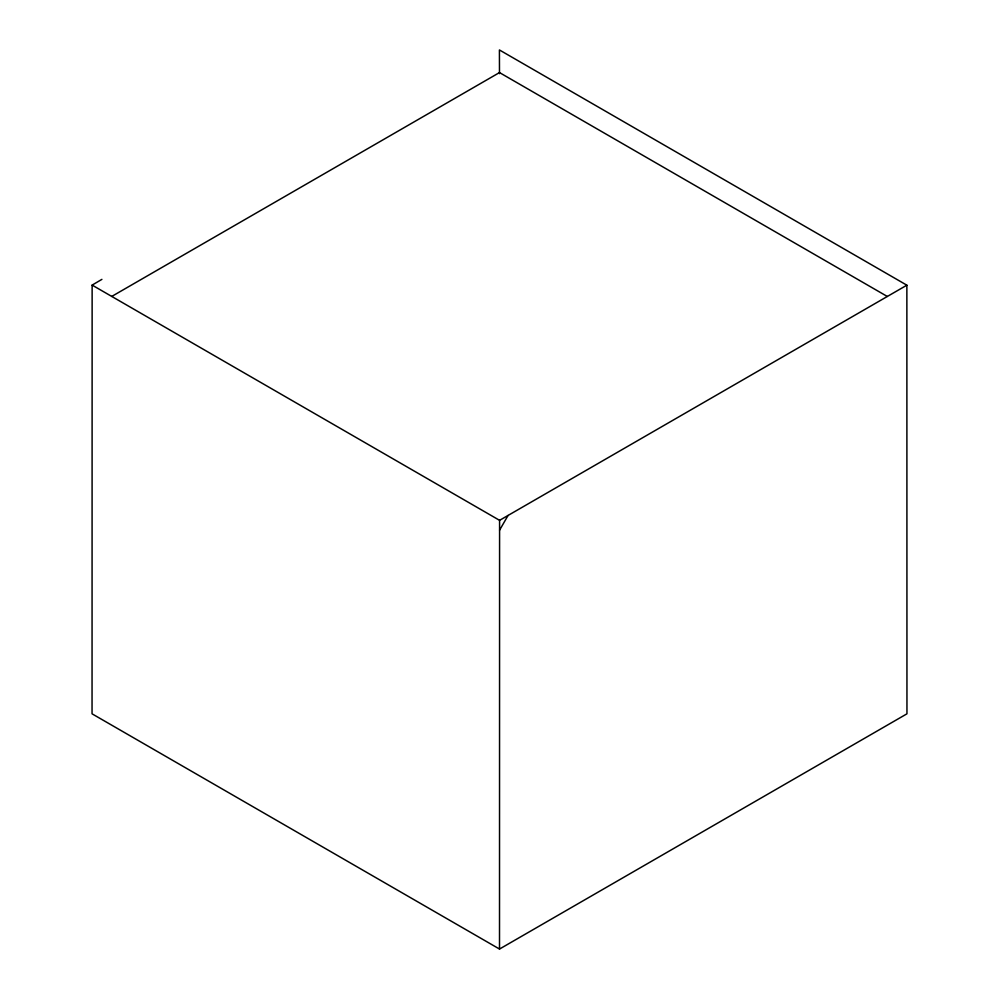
<?xml version="1.0" encoding="UTF-8"?>
<svg xmlns="http://www.w3.org/2000/svg" width="999" height="999" viewBox="0 0 999 999"><rect width="100%" height="100%" fill="white"/><g stroke="black" fill="none" stroke-linecap="round" stroke-linejoin="round"><path stroke-width="1.5" d="M499.512 949.05L499.587 520.342L906.867 285.19L906.955 713.81L499.512 949.05L92.045 713.81L92.133 285.102L101.898 279.37M499.587 530.144L508.066 515.447M111.763 296.428L499.488 72.577L887.237 296.428M906.867 285.19L499.413 49.95L499.488 73.651M92.133 285.102L499.587 520.342"/></g></svg>
